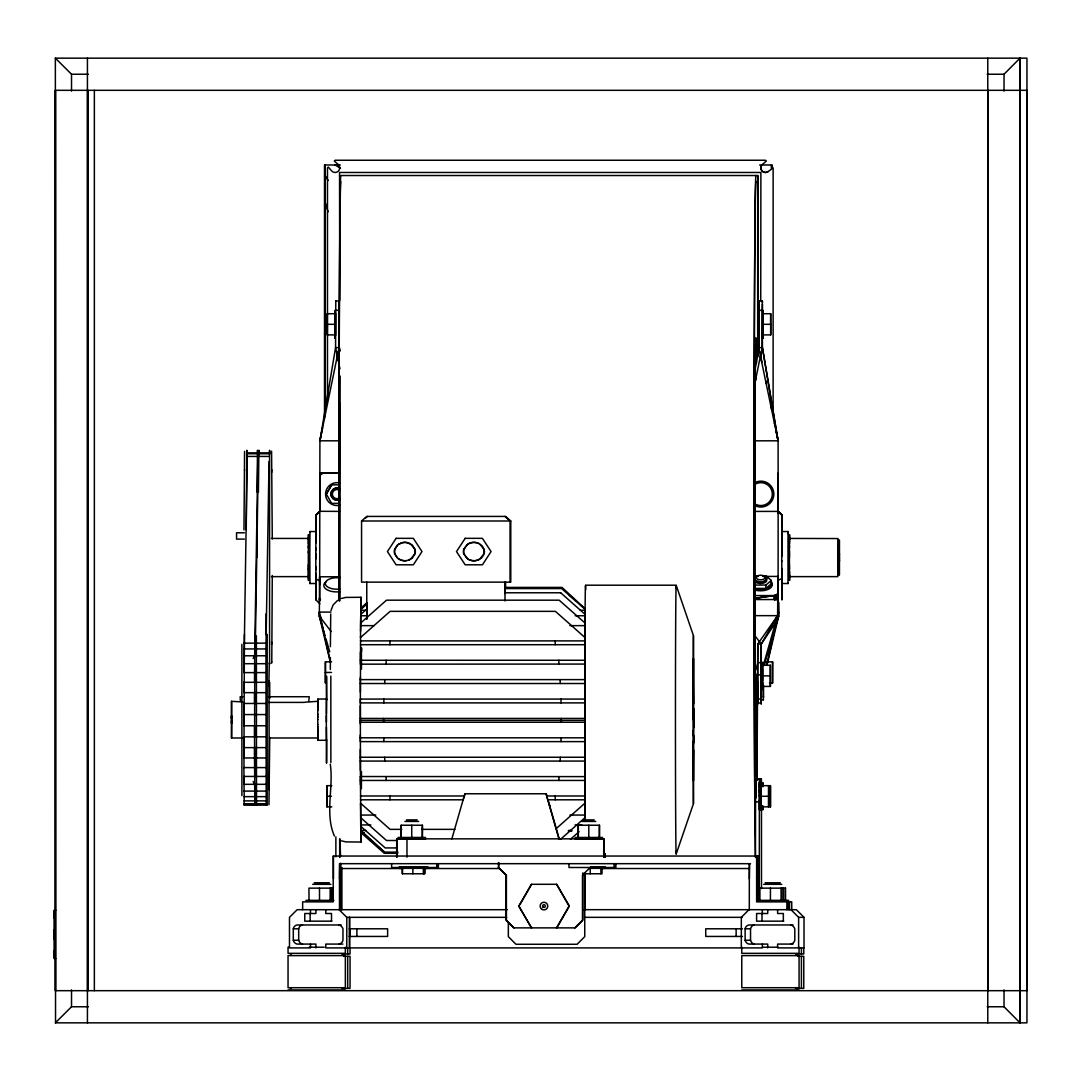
<?xml version="1.0" encoding="UTF-8"?>
<svg xmlns="http://www.w3.org/2000/svg" width="1081" height="1081" viewBox="0 0 1081 1081"><rect width="100%" height="100%" fill="white"/><g stroke="black" fill="none" stroke-linecap="round" stroke-linejoin="round"><path stroke-width="1.5" d="M231.645 719.649L231.55 737.985L243.171 737.985M243.968 757.97L244.414 634.412M243.941 703.461L243.928 725.756M254.63 736.85L254.738 663.653M256.927 557.228L256.954 522.92M255.211 787.036L255.467 805.156L266.223 805.115L265.94 648.938L269.02 461.465M272.277 575.497L271.777 661.91M308.315 551.607L308.328 566.309M315.814 559.039L315.814 553.486M315.814 547.999L315.828 569.971M317.787 719.649L317.773 716.662M317.787 717.257L317.773 714.028M319.665 584.78L319.908 440.805L335.569 347.609L335.772 301.004M326.286 715.541L326.53 763.172L326.719 740.039M339.866 440.832L319.895 440.805L339.056 347.609L339.258 301.004L335.61 301.018M360.446 770.591L360.324 705.677M360.392 724.094L360.351 679.625L584.835 679.625L585.172 614.454M560.431 839.41L585.091 817.601L584.821 679.625M693.124 735.472L693.002 697.907M693.11 719.649L693.434 635.614L676.165 585.199L585.524 585.199M693.759 727.635L693.434 635.614M755.457 857.449L755.578 778.928L761.362 778.915L761.429 782.374M755.051 369.256L758.673 347.609L758.876 301.018L758.889 302.396M759.281 900.216L759.403 792.346M755.146 381.958L762.159 347.609L762.362 301.018L762.389 302.558M763.105 334.191L763.051 338.285L763.051 310.328L763.105 314.422M781.779 556.445L781.941 515.069L778.131 511.245L781.941 515.11L781.712 561.593M789.427 566.309L789.427 551.607M789.441 557.539L789.427 546.067M839.369 558.039L839.356 539.973L839.356 561.35L839.369 560.242M839.451 557.539L839.356 575.106L839.261 557.539M243.968 529.947L244.576 451.358M243.968 682.273L243.955 692.637L254.521 692.664L254.508 703.474L243.82 703.474M246.252 529.555L246.806 450.264L246.887 451.182M269.737 737.485L268.966 804.75M308.342 552.594L308.328 546.067M315.882 550.58L315.841 537.608M317.787 714.906L317.787 709.082M326.408 714.028L326.516 699.029L317.882 699.029L317.8 710.487M339.488 426.549L339.475 463.884L339.718 375.742L339.704 412.05L339.664 407.861M360.365 679.625L360.365 677.341M360.405 692.272L360.568 636.263M361.459 771.591L361.405 788.752M693.137 696.259L693.434 658.532L693.759 703.839M693.745 743.039L693.759 735.472M754.646 410.794L754.619 448.129L754.876 359.987L754.862 396.308L754.808 392.119M759.281 795.913L759.403 790.67M759.551 800.183L759.47 810.007L759.403 795.9M759.294 791.697L759.416 789.076M762.686 668.666L762.673 680.773M837.734 550.202L837.734 567.106M837.734 550.229L837.802 539.041L837.87 539.892M839.329 556.553L839.356 553.715L839.369 554.837M258.021 452.858L247.319 452.858L247.252 453.763L243.887 672.612L254.576 672.612L254.832 648.857M254.576 672.612L254.548 682.314L243.847 682.314M257.048 492.112L257.508 450.264L257.656 453.912M258.427 492.112L258.872 450.264L259.021 453.912M268.98 681.071L269.264 789.819L268.953 789.116M308.355 547.986L308.436 534.609L308.517 539.351M315.895 542.986L316.03 515.069L319.854 511.245L316.057 515.245L316.138 532.284M317.8 708.487L317.882 701.312L305.774 702.123A7.283 2.338 -0.1 0 1 302.315 702.407L268.818 702.407M320.435 615.657L320.422 619.697L320.395 616.332M327.327 334.894L327.354 324.314M326.935 806.845L326.867 785.671L331.799 785.671M330.327 669.477L330.367 657.545M334.975 314.422L334.934 310.328L334.934 338.285L334.975 334.191M334.867 324.314L334.894 313.72L327.259 313.72L327.219 324.314L334.867 324.314L334.894 334.894L327.259 334.894L327.327 313.72M584.875 664.072L360.405 664.166L360.446 651.938M693.718 750.214L693.434 780.779L692.989 730.621M759.294 790.373L759.403 778.928M761.051 806.25L760.997 810.007L760.97 785.671L770.483 785.671L770.483 806.845L760.97 806.845L760.943 804.345M762.983 324.314L763.024 313.72L770.726 313.72L770.658 334.894L763.024 334.894L762.983 324.314L770.631 324.314L770.658 313.72M762.673 675.855L762.713 665.261L770.415 665.261L770.415 686.435L762.713 686.435L762.673 675.855L770.321 675.855L770.348 665.261M763.456 696.732L763.497 685.178M763.456 697.704L763.456 696.475M770.726 334.894L770.753 324.314M770.415 806.845L770.415 785.671M766.415 661.856L772.591 661.856L772.523 683.03L769.469 683.03M772.591 683.03L772.591 661.856M767.078 664.761L778.631 616.143L778.563 602.009M789.454 547.986L789.562 539.081M789.441 543.581L789.535 534.609L789.616 539.351M308.369 544.027L308.463 539.081M315.922 536.406L316.03 526.555M330.408 646.681L330.732 613.994M335.651 313.22L335.651 335.407M340.501 878.961L339.934 886.596L339.893 863.678M360.635 625.277L360.514 637.533L390.119 611.346L555.391 611.346L584.983 637.533M759.416 787.603L759.47 782.522L759.551 793.062M762.686 667.193L762.74 662.099L762.794 665.166M778.117 473.086L778.063 476.289M782.117 584.578L781.928 599.996L781.779 560.499M253.143 658.518L254.657 655.775L257.764 463.141M255.211 653.032L258.264 464.83M308.517 575.727L308.436 580.47L308.355 567.093M316.192 590.307L316.044 599.996L319.868 603.82M360.554 631.196L361.027 597.28L345.825 597.415L341.474 598.442M585.091 623.088L559.188 600.185L386.485 600.185L360.608 623.088L360.608 625.642L374.107 625.642M761.227 786.279L761.308 783.076M762.794 685.827L762.74 689.597L762.686 682.408M762.754 786.279L762.808 782.522L762.862 786.806M762.862 806.25L762.808 810.007L762.754 805.723M789.616 575.727L789.535 580.47L789.441 571.498M241.887 644.317L241.901 795.616M315.895 573.227L315.841 578.957L319.652 580.862L319.773 600.928M330.137 661.531L319.341 616.143L319.638 576.768L339.61 576.768M757.565 674.017L757.7 704.204L757.767 644.019L777.55 615.657L754.241 615.643M761.159 683.935L761.213 703.028L757.713 703.028M777.725 593.672L777.888 576.43L762.902 576.43M781.793 572.808L781.739 578.538L777.901 580.456L777.563 619.697L761.267 644.019L761.065 675.125M782.036 582.781L781.928 588.523L781.806 575.524M316.125 583.821L316.044 588.523L315.922 580.213M317.936 737.661L317.882 740.282L326.516 740.282L326.408 727.27M360.622 623.034L360.811 609.495L367 604.036L366.837 619.008L366.783 617.629M761.213 703.177L761.2 704.163L761.065 674.855L757.578 674.855M254.873 643.236L254.994 635.966M361.311 832.438L361.081 842.031L345.866 841.896L341.515 840.856M316.341 531.541L309.963 531.541L309.828 557.539L309.963 583.524L316.341 583.524M762.308 310.801L762.308 337.812M777.563 619.697L777.55 615.657L761.267 644.019L761.146 682.408M761.308 809.101L761.281 810.007L761.227 805.723M256.373 635.966L256.494 805.196M268.818 686.165L269.331 662.68M271.588 472.559L271.709 469.627M308.463 575.984L308.355 569.16M310.004 582.645L309.963 583.524M505.111 593.564L505.111 588.564L561.647 588.564L585.294 609.495L585.199 614.454L560.688 592.78M788.049 582.645L788.008 583.524L781.644 583.524M789.562 575.984L789.454 567.093M837.816 538.554L788.941 538.433M788.941 576.632L837.829 576.632L837.789 575.187M319.476 599.969L319.517 598.306L320.517 599.36M778.171 602.671L778.117 603.82L778.144 476.91M266.223 805.115L266.291 803.615M267.25 803.683L267.183 805.196L267.183 634.412L267.237 635.831M271.79 661.856L271.615 663.221M339.812 511.408L319.854 511.286L316.044 515.11L316.192 525.285M330.827 676.138L330.867 762.591M242.725 701.947L231.55 701.312L231.55 737.985M258.548 452.858L269.25 452.858L269.183 453.763L258.481 453.763M269.655 663.275L269.574 664.193L269.574 450.264L269.723 453.912M269.737 737.985L317.882 737.985L317.814 732.621M360.851 608.941L367.094 602.644L360.932 608.103M585.321 608.941L561.998 587.402L505.219 587.402M676.165 854.112L693.434 803.696L693.88 708.677M762.159 310.328L758.673 310.328L758.794 338.285L758.713 324.314M781.644 531.541L788.008 531.541L788.008 583.524M317.868 699.164L317.882 701.312M319.99 475.924L319.868 473.086L339.758 473.1M755.646 380.323L756.322 377.053M760.375 357.433L762.416 347.609L762.416 337.88M319.895 440.805L322.611 427.725M336.934 359.054L339.312 347.609L335.569 347.609L339.975 368.878M319.908 476.167L320.503 474.789M330.962 610.576L333.124 604.928L337.569 600.441M766.888 664.585L776.077 623.588M777.915 615.386L778.644 612.103M777.523 598.252L777.698 593.861L774.266 595.577L774.401 599.536L777.712 597.834M465.06 793.765L464.425 795.981L360.486 795.981M763.375 665.207L777.55 615.657M463.181 799.805L464.29 795.981M451.858 838.842L464.871 793.765L546.202 793.765L547.135 796.724M764.456 664.761L778.631 616.143L778.523 602.685M777.685 597.955L777.725 599.55L754.511 599.55M483.612 555.08L481.369 558.053L477.721 560.039M339.312 503.368L331.651 503.368L326.3 494.098L331.651 484.842L339.312 484.842M326.327 494.098L331.678 484.842M531.379 927.876L518.799 906.081L531.379 884.299L556.769 884.299L569.349 906.081L556.769 927.876M519.88 904.635L531.622 884.299M556.526 927.876L569.106 906.081L556.526 884.299M320.489 474.789L323.192 473.127A3.824 3.824 0 0 1 323.665 473.086M776.658 618.724L778.631 616.143M777.334 598.482L777.469 594.347M397.659 545.081L394.97 549.189A8.162 8.162 0 0 0 394.97 553.945L396.768 557.147M466.722 545.081L464.046 549.189A8.162 8.162 0 0 0 464.033 553.945L466.722 558.053M1004.033 91.101L1004.033 74.238L1020.018 58.158L1020.018 1022.842L1004.033 1006.762L1004.033 989.899M574.835 927.876L582.483 920.228L582.483 875.137L590.118 867.503M498.436 862.584L498.436 867.503L506.084 875.137L506.084 920.228L513.718 927.876L575.173 927.876L582.808 920.228L582.808 875.137L584.997 872.962M748.957 909.702L741.323 917.337L741.323 947.902M88.385 1006.762L71.522 1006.762L55.361 1022.842L1026.95 1022.842L1026.95 58.158L55.361 58.158L55.536 1022.842M365.364 518.258L367.432 516.421M360.703 614.454L366.891 609.008M556.242 828.573L584.97 803.156M570.484 839.261L579.078 831.681M361.567 521.001L366.77 516.421L505.557 516.421L510.773 521.001L510.773 582.132L361.567 582.132L361.567 521.001L510.773 521.001M773.118 414.32L773.131 167.879L768.267 171.514A4.581 4.581 0 0 1 762.024 170.906A4.581 4.581 0 0 1 762.227 164.636L766.321 161.069L765.47 160.245L335.11 160.245L334.286 161.069L338.367 164.636A4.581 4.581 0 0 1 338.353 171.122A4.581 4.581 0 0 1 331.867 171.122L328.3 167.055L327.475 167.879L327.475 399.132M771.293 580.443L771.307 583.754L765.916 588.388L755.214 588.388L755.214 585.078L765.902 585.078L771.293 580.443L765.997 575.808L762.929 575.808M410.996 558.836L414.699 553.945A8.162 8.162 0 0 0 414.699 549.189L410.996 544.297M467.735 544.297L463.749 549.189A8.162 8.162 0 0 0 463.749 553.945L467.735 558.836M480.072 558.836L483.761 553.945A8.162 8.162 0 0 0 483.761 549.189L480.072 544.297M244.238 805.156L244.117 800.886L254.819 800.886L255.062 805.237L244.238 805.156L244.184 803.737L254.873 803.737L255.116 805.196M398.389 544.297L402.294 542.716A11.648 11.648 0 0 1 407.659 542.716L410.158 543.621M467.451 544.297L470.086 543.094M776.604 598.996L776.766 594.928M776.428 599.077L776.59 595.023M401.01 543.094L397.362 545.081L394.687 549.189A8.162 8.162 0 0 0 394.687 553.945L397.659 558.053M408.659 560.039L412.307 558.053L414.982 553.945A8.162 8.162 0 0 0 414.982 549.189L412.307 545.081L407.375 542.716A11.648 11.648 0 0 0 402.01 542.716M410.158 559.512L407.375 560.417A11.648 11.648 0 0 1 402.01 560.417L399.511 559.512M468.573 543.621L471.37 542.716A11.648 11.648 0 0 1 476.735 542.716M479.221 559.512L476.437 560.417A11.648 11.648 0 0 1 471.073 560.417L469.789 560.039M776.226 599.158L776.32 595.145M775.915 599.266L776.117 595.226M775.59 599.36L775.685 595.361M775.239 599.428L775.469 595.415M308.734 701.474L309.247 696.732L268.818 696.732M754.362 598.374L773.888 595.577L754.606 595.577M774.888 599.482L774.996 595.496M754.47 598.374L774.266 595.577M774.523 599.523L774.753 595.536M55.361 58.158L71.522 74.238L88.385 74.238M987.169 74.238L1004.033 74.238M1019.937 90.318L55.28 90.318L55.28 990.682L1019.937 990.682M1020.288 90.318L1026.869 90.318L1026.869 990.682L1020.288 990.682M340.245 164.988L324.543 164.988L324.543 417.996M759.659 164.988L771.983 164.988L771.983 168.366M755.903 181.635L757.822 181.635M758.713 301.004L762.362 301.018M335.569 310.328L339.056 310.328M754.768 440.832L778.063 440.805L762.416 347.609L758.673 347.609L778.09 440.805L778.198 513.245M247.252 453.763L256.413 453.763M247.171 456.425L257.873 456.425M258.413 456.425L269.101 456.425M339.731 473.113L319.868 473.086M754.795 511.421L778.104 511.408L781.914 515.245M244.414 532.784L236.55 532.784L236.577 539.108L244.414 539.108M271.453 538.433L308.531 538.433M755.295 575.808L758.349 575.808M754.592 576.43L757.916 576.43M271.453 576.632L308.531 576.632M505.003 592.78L560.701 592.78M360.811 610.252L365.432 610.252M580.267 610.252L585.28 610.252M325.016 635.587L319.341 616.143L319.327 612.103L330.989 612.103M360.703 615.751L366.878 615.751M575.16 615.751L585.172 615.751M569.876 625.642L585.064 625.642M360.486 640.884L584.97 640.884M244.063 643.141L254.765 643.141M255.292 643.141L265.994 643.141M360.486 644.708L584.943 644.708M244.009 648.938L254.711 648.938M255.238 648.938L265.94 648.938M243.955 655.775L254.657 655.775M255.197 655.775L265.885 655.775M360.405 660.261L584.889 660.261M331.57 661.856L325.395 661.856L325.395 683.03L325.449 661.856M757.592 662.667L761.092 662.667M243.914 663.707L254.616 663.707M255.157 663.707L265.845 663.707M325.354 672.45L331.462 672.45M255.116 672.612L265.804 672.612M255.089 682.314L265.777 682.314M360.351 683.516L584.821 683.516M255.062 692.664L265.75 692.664M242.914 696.732L240.185 696.732L240.414 701.42M584.807 699.069L360.324 699.069L360.324 702.893L584.794 702.893M757.646 699.61C759.821 697.286 764.348 701.664 763.389 699.772L763.267 685.638M255.048 703.474L265.737 703.474M243.806 714.568L254.508 714.568M255.035 714.568L265.737 714.568M360.324 718.433L584.794 718.433M360.324 720.351L584.794 720.351M360.324 722.257L584.794 722.257M243.806 725.756L254.508 725.756L254.738 776.496M255.035 725.756L265.737 725.756M254.508 736.837L243.82 736.837L244.009 767.645M255.048 736.837L265.737 736.837M360.324 735.012L360.324 737.81L584.794 737.81M584.807 741.62L360.324 741.62L360.324 737.81M243.833 747.62L254.521 747.62L254.873 803.737M255.062 747.62L265.764 747.62M360.338 749.43L360.351 757.254L584.821 757.254M243.86 757.943L254.548 757.943M255.089 757.943L265.777 757.943M584.835 761.065L360.351 761.065L360.351 757.254M254.576 767.605L243.887 767.605L244.09 784.387M255.116 767.605L265.818 767.605M254.616 776.442L243.928 776.442L244.184 796.724M255.157 776.442L265.845 776.442M360.405 776.536L584.875 776.617M360.405 776.617L360.405 780.441L584.889 780.441M243.968 784.32L254.657 784.32L254.819 800.886M255.197 784.32L265.885 784.32M244.009 791.089L254.711 791.089M255.238 791.089L265.94 791.089M584.943 795.981L546.716 795.981L547.81 799.805L584.97 799.805M326.827 796.265L331.421 796.265M760.929 796.265L770.388 796.265M254.765 796.643L244.063 796.643L244.238 800.967M255.292 796.643L265.994 796.643M360.486 799.805L463.344 799.805M255.346 800.886L266.048 800.886M755.457 801.845L759.281 801.845M255.413 803.737L266.102 803.737M331.799 806.845L326.867 806.845L326.935 785.671M401.74 829.357L390.092 829.357L360.5 803.156L360.608 815.06L375.796 815.06M569.876 815.06L585.064 815.06M406.456 819.898L417.144 819.898M583.524 819.898L594.199 819.898M404.929 821.425L418.671 821.425M581.997 821.425L595.739 821.425M360.608 815.06L360.703 824.938L370.837 824.938M575.051 824.938L581.794 824.938M422.36 825.235L422.36 837.464L422.428 825.235L401.186 825.235L401.186 837.464M599.415 825.235L599.415 837.464L599.482 825.235L578.24 825.235L578.24 837.464M421.644 829.357L454.885 829.357M360.703 824.938L360.811 830.438L365.878 830.438M568.403 830.438L571.781 830.438M568.417 831.208L571.795 831.208M360.851 831.762L360.919 832.6L364.297 832.6M398.051 837.464L425.549 837.464M575.119 837.464L602.603 837.464M398.051 838.991L425.549 838.991M575.119 838.991L602.603 838.991M396.565 840.505L386.485 840.505L360.608 817.601M397.038 847.936L385.201 847.936L360.703 826.262M360.811 830.438L384.458 852.125L397.984 852.125M397.727 853.287L384.296 853.287L360.919 832.6M750.511 863.678L339.488 863.678L339.488 909.702M399.213 866.8L427.819 866.8M590.604 866.8L605.171 866.8M498.436 867.503L506.408 875.137L506.408 920.228L514.043 927.876M399.213 868.327L427.819 868.327M588.807 868.327L605.171 868.327M403.254 868.529L340.812 868.529A346.501 1.865 -90 0 1 340.488 863.273M423.495 868.529L499.422 868.529M602.347 868.529L749.147 868.529M402.402 873.759L402.402 868.327L402.335 873.759L424.684 873.759L424.684 868.327L424.617 873.759M582.7 873.759L602.036 873.759L602.036 868.327M584.97 910.053L584.74 875.137L584.753 936.646L577.105 944.281L515.975 944.281L508.34 936.646L508.34 921.688M333.489 878.961L333.448 856.044M339.529 878.961L339.758 863.678M749.336 878.961L749.565 863.678M756.673 878.961L757.051 856.003M758.038 878.961L757.849 856.044M314.233 882.785L329.354 882.785M765.159 882.785L780.279 882.785M312.706 884.312L330.881 884.312M763.632 884.312L781.806 884.312M333.124 888.136L308.95 888.136L309.017 900.351M785.549 888.136L759.875 888.136L759.875 900.351M305.828 900.351L333.907 900.351M756.754 900.351L788.684 900.351M518.799 906.081L531.622 927.876M507.246 909.702L297.126 909.702L289.478 917.337L289.478 947.902L310.49 947.902L310.49 944.078M583.699 909.675L796.373 909.702L804.021 917.337L804.021 947.902L777.604 947.902L777.604 944.078L793.035 944.078M55.766 910.297L54.05 910.297L54.118 958.523L55.766 958.523M339.137 909.702L346.785 917.337L506.678 917.337M584.753 917.337L742.296 917.337M790.981 909.702L798.616 917.337L804.021 917.337M54.091 918.337L54.482 910.297M331.881 921.161L304.761 921.161L304.761 913.513L315.882 913.513L315.882 909.702M783.725 921.161L756.605 921.161L756.605 913.513L767.726 913.513L767.726 909.702M341.177 924.971L297.126 924.971A4.756 4.756 0 0 0 293.302 928.795L293.302 940.254A5.162 5.162 0 0 0 297.126 944.078L315.882 944.078L315.882 947.902M793.008 924.971L748.957 924.971A4.756 4.756 0 0 0 745.133 928.795L745.133 940.254A5.162 5.162 0 0 0 748.957 944.078L767.726 944.078L767.726 947.902M293.302 928.795L298.694 928.795A4.756 4.756 0 0 1 302.518 924.971M349.231 928.795L387.633 928.795L387.633 936.443L349.231 936.443M742.417 928.795L705.731 928.795L705.771 936.443L742.417 936.443M745.133 928.795L750.538 928.795A4.756 4.756 0 0 1 754.349 924.971M54.091 929.592L54.091 939.24M293.302 940.254L298.694 940.254A5.162 5.162 0 0 0 302.518 944.078M745.133 940.254L750.538 940.254A5.162 5.162 0 0 0 754.349 944.078M342.866 944.078L325.773 944.078L325.773 947.902L762.335 947.902L762.335 944.078M289.059 947.213L288.046 947.213L288.046 953.334L345.352 953.334L345.352 947.213M309.139 947.213L324.259 947.213M762.848 947.213L777.982 947.213M54.091 950.483L54.482 958.523M290.384 954.01L291.397 954.01M341.772 954.01L350.041 954.01L350.041 947.902M795.494 954.01L803.764 954.01L803.764 947.902M343.772 956.307L350.041 956.307L350.041 988.385L341.772 988.385M797.643 956.307L803.764 956.307L803.764 988.385L795.494 988.385M290.384 988.385L291.397 988.385M288.046 990.007L345.352 990.007M741.769 990.007L799.062 990.007M987.169 1006.762L1004.033 1006.762M777.725 599.55L774.401 599.536L774.509 595.55M478.018 543.094L476.437 542.716A11.648 11.648 0 0 0 471.073 542.716M477.721 543.094L479.221 543.621M468.573 559.512L471.37 560.417A11.648 11.648 0 0 0 476.735 560.417M478.937 543.621L482.261 545.986L484.058 549.189A8.162 8.162 0 0 1 484.058 553.945M467.451 558.836L468.87 559.512M398.389 558.836L402.294 560.417A11.648 11.648 0 0 0 406.334 560.661M334.759 164.744L340.488 168.258M397.362 558.053L398.673 558.836M569.309 595.172L575.551 600.685M580.511 605.09L584.267 608.387M362.081 832.302L384.485 852.125M504.908 516.421L510.056 521.001L510.056 582.132M582.781 872.962L584.97 875.137M754.389 635.047L761.267 644.019L757.767 644.019L757.565 673.733M319.341 616.143L331.205 631.601M334.421 836.045C324.705 814.223 333.705 787.536 330.313 764.226M324.719 174.798L328.205 180.541M253.143 781.549L254.657 784.32M777.78 475.329L778.09 476.289M271.588 451.209L272.277 538.96M271.601 644.357L271.588 641.911M324.692 200.553L328.124 211.849M549.337 804.467L550.107 807.088M546.202 793.765L546.851 795.981M325.962 638.83L329.746 651.802M753.876 658.505L757.159 669.828M547.972 799.805L559.228 838.842M546.027 793.765L558.904 838.842M244.563 469.924L244.59 470.424M754.835 671.436L757.889 684.381L753.889 666.382M319.327 612.103L330.354 661.302M760.605 355.784L761.943 362.324M765.645 380.309L766.321 383.579M771.023 406.47L771.699 409.74M774.388 422.82L775.063 426.09M775.739 429.36L778.09 440.805L762.416 347.609M337.15 354.149L338.488 360.703M361.027 597.28L361.324 608.171M361.081 842.031L360.419 780.441M316.044 599.996L315.895 573.97M757.551 778.928L757.578 779.901M788.008 531.541L788.063 533.528M758.794 310.328L758.862 324.314M693.434 803.696L693.002 741.404M309.963 531.541L310.004 532.433M269.25 452.858L269.318 453.763M247.319 452.858L247.4 453.763M231.55 701.312L231.537 720.149M326.516 699.029L326.543 699.812M317.882 740.282L317.828 734.202M781.941 515.069L782.131 532.879M781.941 526.555L782.022 531.257M837.789 575.227L837.734 567.093M761.051 786.806L760.997 782.522L760.943 802.818M757.051 878.961L757.619 886.596L757.659 856.044M266.196 634.817L266.088 613.724M777.888 576.43L777.901 580.389M762.402 304.166L762.416 310.328M758.903 303.937L758.916 347.609M361.581 648.127L361.595 651.37M361.392 647.6L361.459 669.112M319.638 576.754L319.652 580.862M317.8 728.824L317.8 734.026M789.441 564.85L789.427 568.998M781.779 568.376L781.793 572.079M777.901 580.389L777.915 584.429M777.266 594.577L777.077 598.698M776.996 594.78L776.861 598.847M775.901 595.293L775.807 599.293M775.239 595.455L775.131 599.455M770.321 675.855L770.348 686.435M765.902 585.078L765.916 588.388M360.486 784.684L360.365 761.065M326.732 699.866L326.503 676.138L326.408 722.04M319.503 598.239L319.598 601.131M317.787 726.675L317.8 731.972M315.882 566.606L315.841 580.065M308.342 564.85L308.328 568.998M269.696 682.219L269.737 698.488M317.773 719.351L317.773 724.702M317.787 724.405L317.787 727.27M1020.194 58.158L1020.194 1022.842M987.953 90.318L988.129 990.682M987.777 58.158L987.777 1022.842M801.413 947.902L801.413 954.01M801.413 956.307L801.413 988.385M799.062 947.213L799.062 953.334L741.769 953.334L741.769 947.213M798.616 917.337L798.616 947.902M791.738 909.702L791.738 901.878L756.632 901.878L756.632 856.044M789.535 901.878L789.535 909.702M788.333 901.878L788.333 909.702M786.887 901.878L786.887 909.702M785.495 888.136L785.549 900.351M783.698 888.136L783.766 900.351M783.347 921.161L783.347 913.513L777.604 913.513L777.604 909.702M782.076 888.136L782.144 900.351M781.05 888.136L781.117 900.351M771.631 164.988L771.631 168.366M771.469 164.988L771.469 168.366M770.429 888.136L770.429 900.351M762.335 909.702L762.335 913.513M761.997 913.513L761.997 921.161M761.483 808.507L761.483 888.541M760.74 300.532L760.889 172.474L339.556 172.474L339.704 300.532M758.078 900.243L758.078 856.044L333.218 856.044L333.218 901.878L302.653 901.878L302.653 909.702M757.822 356.973L757.849 175.527L340.812 175.527A346.501 1.865 -90 0 0 339.002 600.712M757.686 175.527L757.686 356.095M750.538 928.795L750.538 940.254M749.336 863.678L749.295 909.702M736.134 928.795L736.134 936.443M615.738 863.678L615.738 867.503L568.971 867.503L568.971 863.678M615.386 863.678L615.386 867.503M614.63 863.678L614.63 867.503M614.278 863.678L614.278 867.503M605.225 853.841L605.225 857.179M604.968 853.841L604.968 857.179M604.049 857.179L604.049 838.842L396.686 838.842L396.686 857.179M603.806 838.842L603.806 857.179M600.928 868.327L600.86 873.759M590.24 868.327L590.24 873.759M588.794 825.235L588.794 837.464M578.308 825.235L578.308 837.464M561.296 718.433L561.296 722.257M561.039 699.069L561.039 702.893M561.039 737.81L561.039 741.62M560.215 679.625L560.215 683.516M560.215 757.254L560.215 761.065M558.877 660.261L558.877 664.072M558.877 776.617L558.877 780.441M555.202 640.884L555.202 644.708M555.202 795.981L555.202 799.805M505.557 582.132L505.557 587.159M504.908 582.132L505.003 600.982M498.773 862.584L498.773 867.503M438.386 863.678L438.386 867.503L391.619 867.503L391.619 863.678M438.035 863.678L438.035 867.503M437.278 863.678L437.278 867.503M436.927 863.678L436.927 867.503M423.576 868.327L423.576 873.759M423.509 868.327L423.509 873.759M412.888 868.327L412.888 873.759M411.739 825.235L411.739 837.464M406.969 838.842L406.969 857.179M401.254 825.235L401.254 837.464M396.93 838.842L396.93 857.179M389.944 640.884L389.944 644.708M389.944 795.981L389.944 799.805M386.16 660.261L386.16 664.072M386.16 776.617L386.16 780.441M384.728 679.625L384.728 683.516M384.728 757.254L384.728 761.065M383.863 699.069L383.863 702.893M383.863 737.81L383.863 741.62M383.593 718.433L383.593 722.257M366.77 582.132L366.77 619.008M356.879 928.795L356.879 936.443M349.69 928.795L349.69 936.443M349.649 917.337L349.649 947.902M349.433 917.337L349.433 947.902M347.69 947.902L347.69 954.01M347.69 956.307L347.69 988.385M346.785 917.337L346.785 947.902M341.893 867.57L341.893 909.702M340.92 909.702L340.501 863.678M339.677 838.91L339.677 857.449M335.867 836.856L335.867 856.868M332.786 888.136L332.786 900.351M331.502 921.161L331.502 913.513L325.773 913.513L325.773 909.702M330.191 888.136L330.124 900.351M325.07 164.988L325.07 412.942M324.719 164.988L324.719 412.942M319.841 476.91L319.854 511.408M319.503 888.136L319.503 900.351M310.49 909.702L310.49 913.513M310.152 913.513L310.152 921.161M298.694 928.795L298.694 940.254M94.358 90.318L94.358 990.682M87.777 90.318L87.777 990.682M87.602 90.318L87.602 990.682M87.426 58.158L87.426 1022.842M71.522 74.238L71.522 91.101M71.522 989.899L71.522 1006.762M55.617 90.318L55.617 990.682M768.28 171.514A4.581 4.581 0 0 1 762.037 170.906A4.581 4.581 0 0 1 762.254 164.636M585.037 819.911A134.449 0.73 -90 0 1 584.875 655.721A134.449 0.73 -90 0 1 585.699 589.78M676.328 850.923A134.449 0.73 -90 0 1 675.449 719.649A134.449 0.73 -90 0 1 676.328 588.388M771.226 582.889A11.459 5.729 -0.2 0 1 767.551 589.618A11.459 5.729 -0.2 0 1 753.592 589.618M765.902 578.916A6.108 3.054 -0.2 0 1 762.537 583.335A6.108 3.054 -0.2 0 1 754.538 580.848M762.956 576.038A6.108 3.054 -0.2 0 1 765.429 580.713A6.108 3.054 -0.2 0 1 755.727 580.713A6.108 3.054 -0.2 0 1 758.281 576.038M762.929 576.065A6.04 3.027 -0.2 0 1 765.375 580.7A6.04 3.027 -0.2 0 1 755.781 580.7A6.04 3.027 -0.2 0 1 758.308 576.065M771.212 581.564A11.459 5.729 -0.2 0 1 767.551 588.294A11.459 5.729 -0.2 0 1 753.592 588.294M753.916 485.004A11.459 11.459 0 0 1 769.334 486.355A11.459 11.459 0 0 1 769.334 501.841A11.459 11.459 0 0 1 753.916 503.192M754.43 482.883A12.945 12.945 0 0 1 773.847 494.098A12.945 12.945 0 0 1 754.43 505.313M339.65 600.387A219.821 1.189 -90 0 1 339.975 402.943M756.876 682.07A219.821 1.189 90 0 1 754.862 663.248A219.821 1.189 90 0 1 755.849 337.84L756.011 338.731A219.821 1.189 90 0 1 756.457 363.446M339.664 601.05A218.808 1.176 -90 0 1 339.975 404.375M340.339 856.72A346.501 1.865 -90 0 1 340.069 839.18M755.416 856.72A346.501 1.865 -90 0 1 754.052 476.802A346.501 1.865 -90 0 1 755.903 175.527M756.889 676.706A218.808 1.176 90 0 1 755.295 744.971A218.808 1.176 90 0 1 754.862 451.034A218.808 1.176 90 0 1 756.43 362.905M757.43 681.652A310.99 1.676 90 0 1 757.078 777.442M755.16 833.613A340.393 1.838 -90 0 1 754.106 451.966A340.393 1.838 -90 0 1 755.903 181.676M757.389 682.53A304.91 1.649 90 0 1 757.024 780.05M340.461 855.909A340.393 1.838 -90 0 1 340.164 839.829M339.029 600.158A340.393 1.838 -90 0 1 339.975 219.632M340.042 213.552A340.393 1.838 -90 0 1 340.812 181.676M339.988 505.165A11.459 11.459 0 0 1 325.557 494.098A11.459 11.459 0 0 1 339.988 483.031M339.664 588.996A11.459 5.729 -0.2 0 1 325.286 583.443A11.459 5.729 -0.2 0 1 339.758 577.903M340.042 591.699A12.945 6.486 -0.2 0 1 325.949 589.037A12.945 6.486 -0.2 0 1 326.516 581.483M339.772 497.733A4.581 4.581 0 0 1 333.61 497.192A4.581 4.581 0 0 1 333.61 491.004A4.581 4.581 0 0 1 339.772 490.463M340.015 499.341A6.04 6.04 0 0 1 330.948 494.098A6.108 6.108 0 0 1 340.042 488.801A6.04 6.04 0 0 0 330.948 494.098A6.108 6.108 0 0 0 340.042 499.395M790.981 924.971A6.27 6.27 0 0 1 794.805 928.795L794.805 940.254A5.162 5.162 0 0 1 790.981 944.078M339.137 924.971A6.27 6.27 0 0 1 342.961 928.795L342.961 940.254A5.162 5.162 0 0 1 339.137 944.078M756.146 797.859A300.153 1.621 90 0 1 755.876 778.915M760.565 805.967A300.153 1.621 90 0 1 759.997 799.224M759.889 793.184A300.153 1.621 90 0 1 759.686 778.915M761.078 778.915A300.153 1.621 90 0 1 760.997 785.603M231.537 718.662L231.55 715.838L231.537 718.662M231.564 720.635L231.55 723.446L231.537 720.635M768.605 785.671L768.605 806.845L768.672 785.671M396.105 538.338L387.43 551.567L396.105 564.795L413.361 564.795L421.995 551.567L413.32 538.338L396.065 538.338M465.168 538.338L456.493 551.567L465.168 564.795L482.437 564.795L491.071 551.567L482.396 538.338L465.127 538.338M345.352 955.618L288.046 955.618L288.046 987.71L345.352 987.71L345.352 955.618M799.062 955.618L741.769 955.618L741.769 987.71L799.062 987.71L799.062 955.618M339.866 350.947L339.312 347.609L339.866 350.947M331.218 900.351L331.218 888.136L331.151 900.351M541.622 909.121A3.824 3.824 0 0 0 547.743 906.581A3.824 3.824 0 0 0 542.486 902.554A3.824 3.824 0 0 0 541.622 909.121M543.121 907.175A1.378 1.378 0 0 0 545.324 906.27A1.378 1.378 0 0 0 543.432 904.811A1.378 1.378 0 0 0 543.121 907.175M758.281 579.511A4.581 2.297 -0.2 0 0 765.172 577.538A4.581 2.297 -0.2 0 0 758.322 575.551A4.581 2.297 -0.2 0 0 758.281 579.511"/></g></svg>
